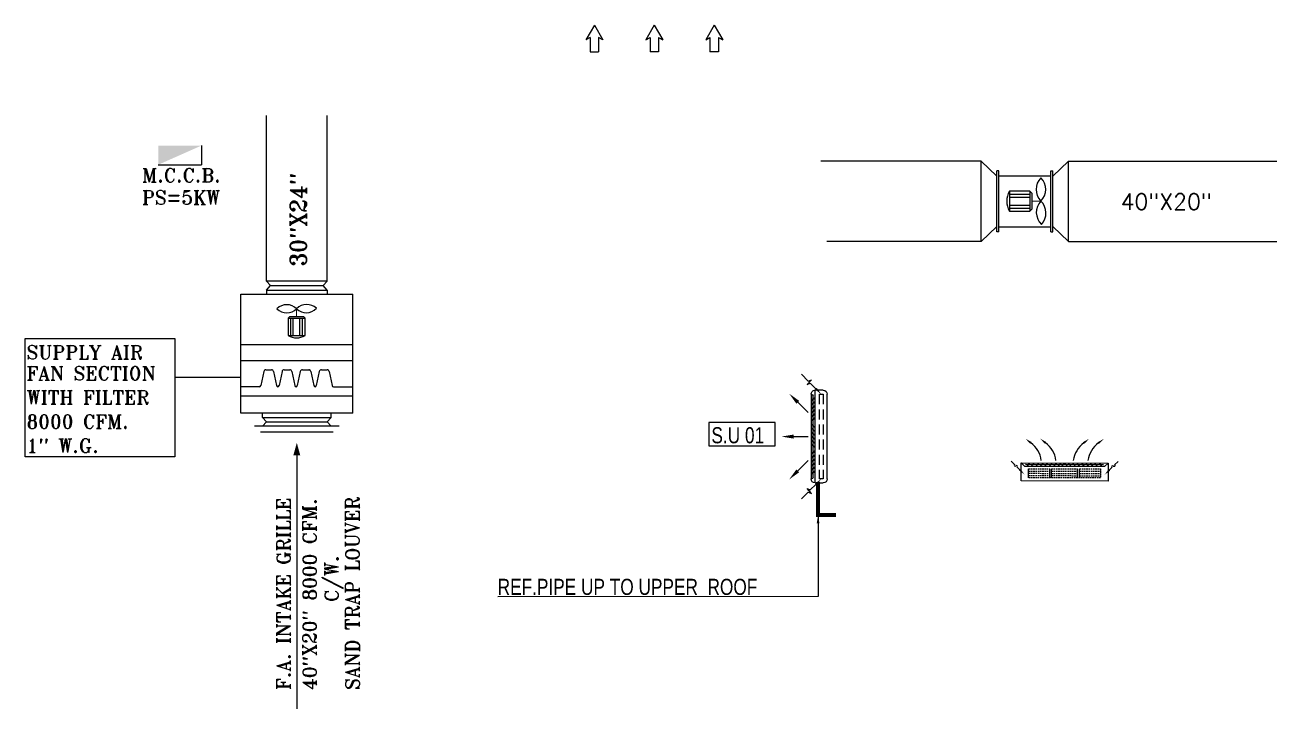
# Model space of a CAD drawing. Header units: millimetres. Extents: x -21221 to 1625077, y -149981 to 356550.
# Drawn here: x 911230 to 926764, y 231823 to 240309 of the extents above; entities that cross this region are included whole.
import ezdxf
from ezdxf.enums import TextEntityAlignment as Align

# ---------------------------------------------------------------- set-up
doc = ezdxf.new("R2010")
doc.units = ezdxf.units.MM
doc.header["$LTSCALE"] = 1000
doc.header["$MEASUREMENT"] = 0
doc.linetypes.add('HIDDEN2', pattern=[0.1875, 0.125, -0.0625])
doc.layers.get('0').update_dxf_attribs({"linetype": 'CONTINUOUS'})
for name, color, linetype in [('1-EX-DUCT', 1, 'CONTINUOUS'), ('12- EQUIPMENT HVAC', 12, 'CONTINUOUS'), ('12-Equipment-HVAC', 12, 'CONTINUOUS'), ('3- SUPPLY DUCT', 3, 'CONTINUOUS'), ('40-SUPPLY-PIPE', 40, 'CONTINUOUS'), ('AC-DUCT-SUPPLY', 5, 'CONTINUOUS'), ('AC-TEXT', 3, 'CONTINUOUS'), ('ACDUCT', 6, 'CONTINUOUS'), ('AHU', 1, 'CONTINUOUS'), ('ARNOT', 3, 'CONTINUOUS'), ('DUCT', 3, 'CONTINUOUS'), ('FLEX', 12, 'CONTINUOUS'), ('OUTLET', 3, 'CONTINUOUS'), ('POWER', 1, 'CONTINUOUS')]:
    doc.layers.add(name, color=color, linetype=linetype)
doc.styles.add('AC', font='romant.shx', dxfattribs={"height": 0.2})
doc.styles.add('ROMANS', font='romans.shx', dxfattribs={"width": 0.85})
doc.styles.add('STENCIL', font='stencil.shx')
doc.styles.add('TEXT-P', font='stencil.shx', dxfattribs={"height": 0.3})
doc.dimstyles.new('STANDARDd', dxfattribs={"dimtxt": 0.18, "dimasz": 0.18, "dimexe": 0.18, "dimexo": 0.0625, "dimgap": 0.09, "dimtad": 0, "dimtih": 1, "dimtoh": 1, "dimdec": 4, "dimzin": 0, "dimdsep": 46, "dimtxsty": 'Standard', "dimcen": 0.09, "dimadec": 0, "dimazin": 0, "dimtfac": 1, "dimtdec": 4, "dimtofl": 0, "dimtmove": 0, "dimatfit": 3, "dimfxl": 1, "dimtolj": 1, "dimtzin": 0, "dimarcsym": 0})

# ---------------------------------------------------------------- blocks, each defined once
blk = doc.blocks.new('HW_0')
at = {"layer": '12-Equipment-HVAC'}
for p, q in [((-525, 0), (525, 0)), ((-594, -141), (-663, -211)), ((-575, -150), (-575, -50)), ((-575, -150), (575, -150)), ((575, -50), (575, -150)), ((594, -141), (663, -211)), ((-689, -236), (-773, -320)), ((-689, -236), (-705, -197)), ((-705, -197), (-644, -249)), ((-644, -249), (-663, -211)), ((525, -200), (-525, -200)), ((-464, -404), (-298, -238)), ((0, -472), (0, -238)), ((464, -404), (298, -238)), ((705, -197), (644, -249)), ((644, -249), (663, -211)), ((689, -236), (705, -197)), ((689, -236), (773, -320))]:
    blk.add_line(p, q, dxfattribs=at)
at = {"layer": '12-Equipment-HVAC', "linetype": 'HIDDEN2'}
for p, q in [((525, -50), (-525, -50)), ((-525, -50), (-525, -100)), ((525, -100), (-525, -100)), ((525, -100), (525, -50))]:
    blk.add_line(p, q, dxfattribs=at)
at = {"layer": '12-Equipment-HVAC', "color": 1}
for p, q in [((-525, -200), (-525, -195)), ((-505, -175), (505, -175)), ((525, -195), (525, -200))]:
    blk.add_line(p, q, dxfattribs=at)
at = {"layer": '12-Equipment-HVAC', "color": 2}
for p, q in [((-432, -160), (-462, -190)), ((-382, -160), (-412, -190)), ((-332, -160), (-362, -190)), ((-282, -160), (-312, -190)), ((-232, -160), (-262, -190)), ((-182, -160), (-212, -190)), ((-132, -160), (-102, -190)), ((-82, -160), (-52, -190)), ((-32, -160), (-2, -190)), ((18, -160), (48, -190)), ((68, -160), (98, -190)), ((118, -160), (148, -190)), ((228, -160), (198, -190)), ((278, -160), (248, -190)), ((328, -160), (298, -190)), ((378, -160), (348, -190)), ((428, -160), (398, -190)), ((478, -160), (448, -190))]:
    blk.add_line(p, q, dxfattribs=at)
at = {"layer": '12-Equipment-HVAC'}
for centre, start, end in [((-525, -50), 90, 180), ((525, -50), 0, 90), ((-525, -150), 180, 270), ((525, -150), 270, 0)]:
    blk.add_arc(centre, 50, start, end, dxfattribs=at)
at = {"layer": '12-Equipment-HVAC', "color": 1}
for centre, start, end in [((-505, -195), 90, 180), ((505, -195), 0, 90)]:
    blk.add_arc(centre, 20, start, end, dxfattribs=at)
at = {"layer": '12-Equipment-HVAC', "color": 1, "extrusion": (0, 0, -1)}
for centre, major_axis, start_param, end_param in [((-447, -175), (3.18, 3.18), 4.712389, 10.995574), ((-397, -175), (3.18, 3.18), 4.712389, 10.995574), ((-347, -175), (3.18, 3.18), 4.712389, 10.995574), ((-297, -175), (3.18, 3.18), 4.712389, 10.995574), ((-247, -175), (-3.18, 3.18), 6.283185307179584, 12.56637061435917), ((-197, -175), (3.18, 3.18), 4.712389, 10.995574), ((213, -175), (3.18, 3.18), 4.712389, 10.995574), ((263, -175), (-3.18, 3.18), 6.283185307179584, 12.56637061435917), ((313, -175), (3.18, 3.18), 4.712389, 10.995574), ((363, -175), (3.18, 3.18), 4.712389, 10.995574), ((413, -175), (3.18, 3.18), 4.712389, 10.995574), ((463, -175), (3.18, 3.18), 4.712389, 10.995574)]:
    blk.add_ellipse(centre, major_axis=major_axis, ratio=1, start_param=start_param, end_param=end_param, dxfattribs=at)
at = {"layer": '12-Equipment-HVAC', "color": 1}
for centre, major_axis, start_param, end_param in [((-117, -175), (-3.18, 3.18), 4.712389, 10.995574), ((-67, -175), (-3.18, 3.18), 4.712389, 10.995574), ((-17, -175), (-3.18, 3.18), 4.712389, 10.995574), ((33, -175), (-3.18, 3.18), 4.712389, 10.995574), ((83, -175), (3.18, 3.18), 6.283185307179584, 12.56637061435917), ((133, -175), (-3.18, 3.18), 4.712389, 10.995574)]:
    blk.add_ellipse(centre, major_axis=major_axis, ratio=1, start_param=start_param, end_param=end_param, dxfattribs=at)
at = {"layer": '12-Equipment-HVAC'}
for points in [[(-605, -130), (-583, -152), (-527, -75)], [(605, -130), (583, -152), (527, -75)], [(-408, -383), (-443, -348), (-532, -472)], [(-25, -418), (25, -418), (0, -568)], [(408, -383), (443, -348), (532, -472)]]:
    blk.add_solid(points, dxfattribs=at)
blk = doc.blocks.new('A$C53D366E0')
at = {"layer": '12- EQUIPMENT HVAC', "color": 13, "ltscale": 0.75}
for p, q in [((0, 0), (-140, -242)), ((0, 0), (140, -242)), ((-70, -208), (-140, -242)), ((-70, -208), (-70, -442)), ((70, -208), (70, -442)), ((140, -242), (70, -208)), ((-70, -442), (70, -442))]:
    blk.add_line(p, q, dxfattribs=at)
blk = doc.blocks.new('1F-TECH')
for p, q in [((-620, 90), (-663, 132)), ((-556, 26), (-590, 59)), ((-540, -113), (-540, 112)), ((-540, 112), (540, 112)), ((-495, 67), (-540, 112)), ((495, 68), (-495, 67)), ((484, 90), (-484, 90)), ((-432, 106), (-464, 74)), ((-446, -74), (-446, 38)), ((-377, 106), (-409, 74)), ((-322, 106), (-354, 74)), ((-267, 106), (-299, 74)), ((-212, 106), (-244, 74)), ((-157, 106), (-189, 74)), ((-184, -74), (-184, 38)), ((-162, -74), (-162, 38)), ((-102, 106), (-134, 74)), ((-47, 106), (-79, 74)), ((-2, 106), (-33, 74)), ((2, 106), (34, 74)), ((47, 106), (79, 74)), ((102, 106), (134, 74)), ((157, 106), (189, 74)), ((162, -74), (162, 38)), ((184, -74), (184, 38)), ((212, 106), (244, 74)), ((267, 106), (299, 74)), ((322, 106), (354, 74)), ((377, 106), (409, 74)), ((432, 106), (464, 74)), ((495, 68), (540, 112)), ((540, 112), (540, -113)), ((556, 26), (590, 59)), ((620, 90), (663, 132)), ((540, -113), (-540, -113))]:
    blk.add_line(p, q)
at = {"linetype": 'HIDDEN2', "ltscale": 0.15}
for p, q in [((-446, 38), (-184, 38)), ((-446, 10), (-184, 10)), ((-162, 38), (162, 38)), ((-162, 10), (162, 10)), ((184, 38), (446, 38)), ((184, 10), (446, 10)), ((446, 38), (446, -74)), ((-446, -18), (-184, -18)), ((-446, -46), (-184, -46)), ((446, -74), (-446, -74)), ((-162, -18), (162, -18)), ((-162, -46), (162, -46)), ((184, -18), (446, -18)), ((184, -46), (446, -46))]:
    blk.add_line(p, q, dxfattribs=at)
for centre in [(-448, 90), (-393, 90), (-338, 90), (-283, 90), (-228, 90), (-173, 90), (-118, 90), (-63, 90), (-17, 90), (18, 90), (63, 90), (118, 90), (173, 90), (228, 90), (283, 90), (338, 90), (393, 90), (448, 90)]:
    blk.add_circle(centre, 3.49)
for centre, radius, start, end in [((-619, 94, 168180), 333, 8.4123, 53.1229), ((-437, 94, 168180), 333, 8.4123, 53.1229), ((437, 94, 168180), 333, 126.8771, 171.5877), ((619, 94, 168180), 333, 126.8771, 171.5877), ((-614, 84), 12.8, 135.5963, 315.5963), ((-596, 65), 12.8, 315.0042, 135.0042), ((596, 65), 12.8, 44.9958, 224.9958), ((614, 84), 12.8, 224.4037, 44.4037)]:
    blk.add_arc(centre, radius, start, end)
at = {"linetype": 'Continuous'}
for points in [[(-411, 371, 168180), (-427, 349, 168180), (-486, 411, 168180)], [(-229, 371, 168180), (-246, 349, 168180), (-303, 413, 168180)], [(229, 371, 168180), (246, 349, 168180), (303, 413, 168180)], [(411, 371, 168180), (427, 349, 168180), (486, 411, 168180)]]:
    blk.add_solid(points, dxfattribs=at)
for points in [[(-547, 36), (-566, 17), (-499, -31)], [(547, 36), (566, 17), (499, -31)]]:
    blk.add_solid(points)
blk = doc.blocks.new('PS')
at = {"layer": 'POWER', "ltscale": 10}
for p in [(179, 0), (-179, -159)]:
    blk.add_line(p, (-179, 0), dxfattribs=at)
blk.add_solid([(-179, -159), (179, -159), (179, 0)], dxfattribs=at)

msp = doc.modelspace()

# ---------------------------------------------------------------- linework, layer by layer
at = {"layer": '1-EX-DUCT', "color": 33}
msp.add_lwpolyline([(919713.1, 235086.3), (920539.7, 235086.3), (920539.7, 235377.7), (919713.1, 235377.7)], close=True, dxfattribs=at)
at = {"layer": '40-SUPPLY-PIPE', "color": 5, "const_width": 50}
msp.add_lwpolyline([(921293, 234228.3), (921070.4, 234228.3), (921070.4, 234638)], dxfattribs=at)
at = {"layer": 'AC-DUCT-SUPPLY'}
for p, q in [((914227.3, 237130.4), (914227.3, 239186.9)), ((914977.3, 237130.4), (914977.3, 239186.9)), ((915127.3, 235330.8), (914077.3, 235330.8))]:
    msp.add_line(p, q, dxfattribs=at)
at = {"layer": 'AC-DUCT-SUPPLY', "color": 1}
msp.add_line((915052.3, 235255.8), (914152.3, 235255.8), dxfattribs=at)
at = {"layer": 'AC-TEXT'}
msp.add_line((913086.8, 235938.3), (913907.3, 235938.3), dxfattribs=at)
msp.add_lwpolyline([(911230, 236419.9), (913086.8, 236419.9), (913086.8, 234949.6), (911230, 234949.6)], close=True, dxfattribs=at)
at = {"layer": 'AHU'}
for p, q in [((913907.3, 236969.6), (915297.3, 236969.6)), ((913907.3, 235491.6), (913907.3, 236969.6)), ((915297.3, 235491.6), (915297.3, 236969.6)), ((915297.3, 236343), (913907.3, 236343)), ((915297.3, 236143), (913907.3, 236143)), ((914191.6, 236009.9), (914154.4, 235837.1)), ((914218.4, 236031.5), (914287.6, 236031.5)), ((914314.4, 236009.9), (914351.6, 235837.1)), ((914418.5, 236009.9), (914381.3, 235837.1)), ((914445.3, 236031.5), (914514.5, 236031.5)), ((914541.3, 236009.9), (914578.5, 235837.1)), ((914645.4, 236009.9), (914608.2, 235837.1)), ((914672.2, 236031.5), (914759.7, 236031.5)), ((914777.3, 236009.9), (914814.5, 235837.1)), ((914881.4, 236009.9), (914844.2, 235837.1)), ((914908.2, 236031.5), (914977.4, 236031.5)), ((915004.2, 236009.9), (915041.4, 235837.1)), ((914139.6, 235818.2), (913907.3, 235818.2)), ((915056.3, 235818.2), (915297.3, 235818.2)), ((915297.3, 235703.9), (913907.3, 235703.9)), ((915297.3, 235491.6), (913907.3, 235491.6))]:
    msp.add_line(p, q, dxfattribs=at)
for centre, start, end in [((914218.4, 236004.1), 90, 167.84297), ((914287.6, 236004.1), 12.15703, 90), ((914445.3, 236004.1), 90, 167.84297), ((914514.5, 236004.1), 12.15703, 90), ((914672.2, 236004.1), 90, 167.84297), ((914750.5, 236004.1), 12.15703, 90), ((914908.2, 236004.1), 90, 167.84297), ((914977.4, 236004.1), 12.15703, 90), ((914127.6, 235842.8), 295.82442, 347.84297), ((914127.6, 235842.8), 295.82442, 347.84297), ((914378.4, 235842.8), 192.15703, 244.17558), ((914354.5, 235842.8), 295.82442, 347.84297), ((914354.5, 235842.8), 295.82442, 347.84297), ((914605.3, 235842.8), 192.15703, 244.17558), ((914581.4, 235842.8), 295.82442, 347.84297), ((914841.3, 235842.8), 192.15703, 244.17558), ((914817.4, 235842.8), 295.82442, 347.84297), ((914817.4, 235842.8), 295.82442, 347.84297), ((915068.2, 235842.8), 192.15703, 244.17558)]:
    msp.add_arc(centre, 27.4, start, end, dxfattribs=at)
at = {"layer": 'ARNOT'}
for p, q in [((923696.7, 238247.7, 0), (923444, 238247.7, 0)), ((923444, 238247.7, 0), (923444, 238001.5, 0)), ((923444, 238211.6, 0), (923696.7, 238211.6, 0)), ((923444, 238173.4, 0), (923696.7, 238173.4, 0)), ((923696.7, 238247.7, 0), (923723.5, 238224.3, 0)), ((923696.7, 238247.7, 0), (923696.7, 238001.5, 0)), ((923723.5, 238224.3, 0), (923723.5, 238024.9, 0)), ((923444, 238075.8, 0), (923696.7, 238075.8, 0)), ((923444, 238037.6, 0), (923696.7, 238037.6, 0)), ((923444, 238001.5, 0), (923696.7, 238001.5, 0)), ((923696.7, 238001.5, 0), (923723.5, 238024.9, 0)), ((914495.5, 236670.8), (914515.4, 236693.5)), ((914495.5, 236670.8), (914495.5, 236455.9)), ((914495.5, 236670.8), (914704.8, 236670.8)), ((914515.4, 236693.5), (914685, 236693.5)), ((914526.2, 236455.9), (914526.2, 236670.8)), ((914558.7, 236455.9), (914558.7, 236670.8)), ((914641.7, 236455.9), (914641.7, 236670.8)), ((914674.2, 236455.9), (914674.2, 236670.8)), ((914704.8, 236670.8), (914685, 236693.5)), ((914704.8, 236455.9), (914704.8, 236670.8)), ((914495.5, 236455.9), (914704.8, 236455.9))]:
    msp.add_line(p, q, dxfattribs=at)
at = {"layer": 'ARNOT', "const_width": 14.3}
msp.add_lwpolyline([(923834.6, 238124.6), (923723.5, 238124.6)], dxfattribs=at)
at = {"layer": 'ARNOT', "const_width": 12.1, "elevation": 0}
msp.add_lwpolyline([(914600.2, 236788), (914600.2, 236693.5)], dxfattribs=at)
at = {"layer": 'ARNOT'}
for centre, radius, start, end in [((923979.5, 238268.2, 0), 204, 134.7512, 224.7444), ((923691, 238269.5, 0), 204, 314.7512, 44.7444), ((923656, 238124.6, 0), 245.2, 149.8566, 210.1434), ((923982.5, 237984, 0), 204, 136.44985, 226.44305), ((923694, 237976.7, 0), 204, 316.44985, 46.44305), ((914477, 236665.9), 173.4, 44.7512, 134.7444), ((914478.1, 236911.1), 173.4, 224.7512, 314.7444), ((914725.8, 236668.5), 173.4, 46.44985, 136.44305), ((914719.7, 236913.7), 173.4, 226.44985, 316.44305), ((914600.2, 236636.2), 208.4, 239.8566, 300.1434)]:
    msp.add_arc(centre, radius, start, end, dxfattribs=at)
at = {"layer": 'DUCT'}
for p, q in [((923094.9, 238622.1, 0), (921105.8, 238622.1, 0)), ((923094.9, 237622.1, 0), (923094.9, 238622.1, 0)), ((923094.9, 238622.1, 0), (923288.5, 238435.3, 0)), ((924177.2, 238622.1, 0), (923983.7, 238435.3, 0)), ((924177.2, 237622.1, 0), (924177.2, 238622.1, 0)), ((924177.2, 238622.1, 0), (926764.5, 238622.1, 0)), ((923314.7, 238501.9, 0), (923288.5, 238501.9, 0)), ((923288.5, 237742.4, 0), (923288.5, 238501.9, 0)), ((923314.7, 237742.4, 0), (923314.7, 238501.9, 0)), ((923957.4, 238501.9, 0), (923983.7, 238501.9, 0)), ((923957.4, 237742.4, 0), (923957.4, 238501.9, 0)), ((923983.7, 237742.4, 0), (923983.7, 238501.9, 0)), ((923314.7, 238438.6, 0), (923957.4, 238438.6, 0)), ((923094.9, 237622.1, 0), (923288.5, 237809, 0)), ((923314.7, 237742.4, 0), (923288.5, 237742.4, 0)), ((923314.7, 237805.7, 0), (923957.4, 237805.7, 0)), ((923957.4, 237742.4, 0), (923983.7, 237742.4, 0)), ((924177.2, 237622.1, 0), (923983.7, 237809, 0)), ((923094.9, 237622.1, 0), (921180.8, 237622.1, 0)), ((924177.2, 237622.1, 0), (926764.5, 237622.1, 0))]:
    msp.add_line(p, q, dxfattribs=at)
at = {"layer": 'FLEX'}
for p, q in [((914226.1, 237019.9), (914276.1, 237075.8)), ((914977.3, 237130.4), (914227.3, 237130.4)), ((914276.1, 237075.8), (914227.3, 237130.4)), ((914276.1, 237075.8), (914928.4, 237075.8)), ((914928.4, 237075.8), (914977.3, 237130.4)), ((914978.4, 237019.9), (914928.4, 237075.8)), ((914226.1, 237019.9), (914978.4, 237019.9)), ((914226.1, 237019.9), (914226.1, 236969.6)), ((914978.4, 237019.9), (914978.4, 236969.6)), ((914176.1, 235441.3), (914176.1, 235491.6)), ((914176.1, 235441.3), (915028.4, 235441.3)), ((914176.1, 235441.3), (914226.1, 235385.4)), ((914226.1, 235385.4), (914177.3, 235330.8)), ((914226.1, 235385.4), (914978.4, 235385.4)), ((915028.4, 235441.3), (914978.4, 235385.4)), ((914978.4, 235385.4), (915027.3, 235330.8)), ((915028.4, 235441.3), (915028.4, 235491.6)), ((915027.3, 235330.8), (914177.3, 235330.8))]:
    msp.add_line(p, q, dxfattribs=at)
at = {"layer": 'OUTLET', "color": 3}
msp.add_line((914602.3, 234970.1), (914602.3, 231823), dxfattribs=at)
msp.add_solid([(914559.4, 234970.1), (914645.1, 234970.1), (914602.3, 235124.5)], dxfattribs=at)

# ---------------------------------------------------------------- block references
at = {"layer": '12- EQUIPMENT HVAC', "ltscale": 5, "extrusion": (0, 0, -1), "yscale": 0.7522102161019575, "zscale": -0.7522102161100197}
for p, xscale in [((-918294.8, 240309.4), -0.7522102161310614), ((-919038.2, 240309.4), 0.7522102161310614), ((-919781.5, 240309.4), 0.7522102161310614)]:
    msp.add_blockref('A$C53D366E0', p, dxfattribs=dict(at, xscale=xscale))
at = {"layer": '12- EQUIPMENT HVAC', "xscale": -1, "rotation": 270}
msp.add_blockref('HW_0', (921184.1, 235203), dxfattribs=at)
at = {"layer": '12- EQUIPMENT HVAC', "rotation": 359.8532286875102}
msp.add_blockref('1F-TECH', (924129, 234764, 0), dxfattribs=at)
at = {"layer": 'ACDUCT', "xscale": 1.5, "yscale": 1.5, "zscale": 1.5, "rotation": 180}
msp.add_blockref('PS', (913151.1, 238575.6), dxfattribs=at)

# ---------------------------------------------------------------- texts
at = {"layer": '1-EX-DUCT', "color": 4, "style": 'TEXT-P', "width": 0.8}
msp.add_text('S.U 01', height=200, rotation=360, dxfattribs=at).set_placement((919746.9, 235059.3), align=Align.BOTTOM_LEFT)
at = {"layer": '3- SUPPLY DUCT', "color": 4, "linetype": 'Continuous', "style": 'STENCIL', "width": 0.8}
msp.add_text('REF.PIPE UP TO UPPER  ROOF', height=200, dxfattribs=at).set_placement((917094.5, 233238))
at = {"layer": 'AC-TEXT', "style": 'AC'}
for s, p in [('M.C.C.B.', (912680.8, 238360.1, 0)), ('PS=5KW', (912680.8, 238084.4, 0))]:
    msp.add_text(s, height=170, dxfattribs=at).set_placement(p)
for s, height, rotation, p in [('30"X24"', 200, 90, (914720.9, 237310.9, 0)), ('SUPPLY AIR ', 170, 360, (911248, 236164.1, 0)), ('FAN SECTION', 170, 360, (911248, 235903.4, 0)), ('WITH FILTER', 170, 360, (911248, 235603.4, 0)), ('8000 CFM.', 170, 360, (911248, 235303.4, 0)), ('1" W.G.', 170, 360, (911248, 235003.4, 0)), ('F.A. INTAKE GRILLE', 170, 90, (914524.5, 232059.7, 0)), ('SAND TRAP LOUVER', 170, 90, (915378.3, 232059.7, 0)), ('40"X20" 8000 CFM.', 170, 90, (914847.6, 232059.7, 0)), ('C/W.', 170, 90, (915120, 233150.8, 0))]:
    msp.add_text(s, height=height, rotation=rotation, dxfattribs=at).set_placement(p)
at = {"layer": 'ARNOT', "style": 'ROMANS'}
msp.add_text('40"X20"', height=200, dxfattribs=at).set_placement((924825.9, 238017.8))

# ---------------------------------------------------------------- leaders
at = {"layer": '3- SUPPLY DUCT', "color": 33, "linetype": 'Continuous'}
msp.add_leader([(921070.4, 234228.3), (921070.1, 233217.3), (917097.2, 233216.1)], dimstyle='STANDARDd', override={"dimasz": 100}, dxfattribs=at)

doc.saveas('drawing.dxf')
